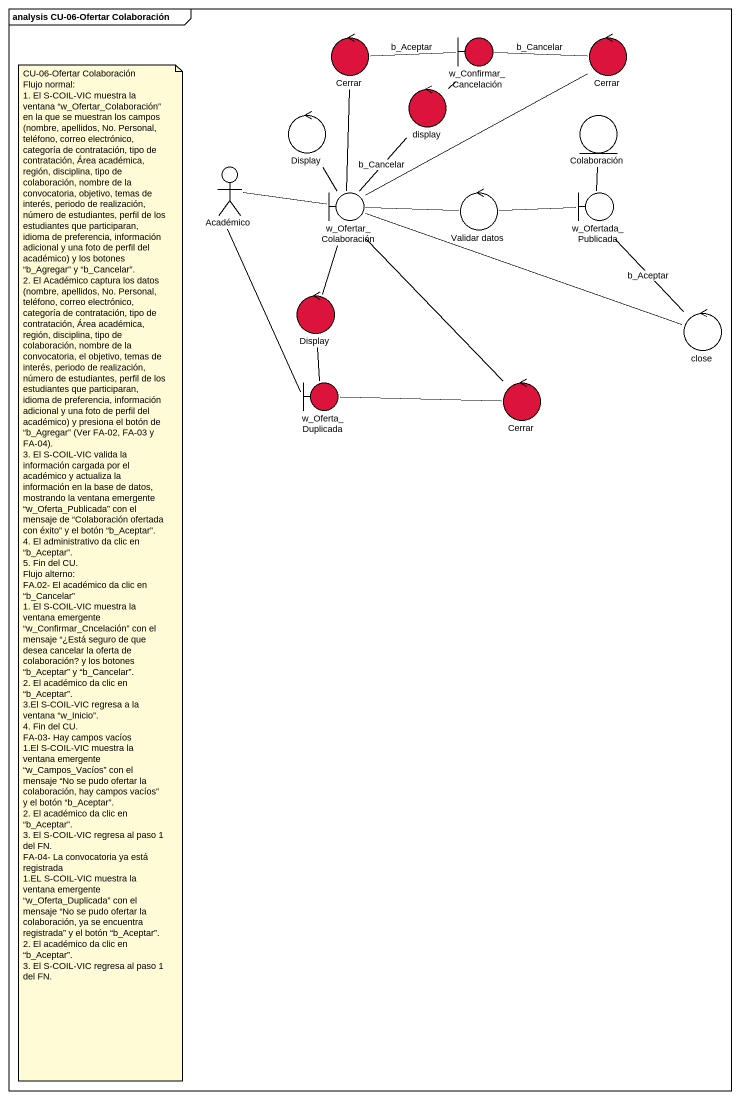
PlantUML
@startuml
mainframe analysis CU-06-Ofertar Colaboración
control Cerrar #DC143C
boundary w_Confirmar_Cancelación #DC143C
control "Cerrar" as Cerrar_2 #DC143C
control Display
control display #DC143C
entity Colaboración
actor Académico
boundary w_Ofertar_Colaboración
control "Validar datos" as Validar_datos
boundary w_Ofertada_Publicada
control "Display" as Display_2 #DC143C
control close
boundary w_Oferta_Duplicada #DC143C
control "Cerrar" as Cerrar_3 #DC143C
Cerrar -right- w_Confirmar_Cancelación : b_Aceptar
Cerrar -- w_Ofertar_Colaboración
w_Confirmar_Cancelación -right- Cerrar_2 : b_Cancelar
w_Confirmar_Cancelación -- display
Cerrar_2 -- w_Ofertar_Colaboración
Display -- w_Ofertar_Colaboración
Colaboración -- w_Ofertada_Publicada
Académico -right- w_Ofertar_Colaboración
Académico -- w_Oferta_Duplicada
w_Ofertar_Colaboración -up- display : b_Cancelar
w_Ofertar_Colaboración -right- Validar_datos
w_Ofertar_Colaboración -- Display_2
w_Ofertar_Colaboración -right- close
w_Ofertar_Colaboración -- Cerrar_3
Validar_datos -right- w_Ofertada_Publicada
w_Ofertada_Publicada -- close : b_Aceptar
Display_2 -- w_Oferta_Duplicada
w_Oferta_Duplicada -right- Cerrar_3
note as N1
  CU-06-Ofertar Colaboración
  Flujo normal:
  1. El S-COIL-VIC muestra la ventana “w_Ofertar_Colaboración” en la que se muestran los campos (nombre, apellidos, No. Personal, teléfono, correo electrónico, categoría de contratación, tipo de contratación, Área académica, región, disciplina, tipo de colaboración, nombre de la convocatoria, objetivo, temas de interés, periodo de realización, número de estudiantes, perfil de los estudiantes que participaran, idioma de preferencia, información adicional y una foto de perfil del académico) y los botones “b_Agregar” y “b_Cancelar”.
  2. El Académico captura los datos (nombre, apellidos, No. Personal, teléfono, correo electrónico, categoría de contratación, tipo de contratación, Área académica, región, disciplina, tipo de colaboración, nombre de la convocatoria, el objetivo, temas de interés, periodo de realización, número de estudiantes, perfil de los estudiantes que participaran, idioma de preferencia, información adicional y una foto de perfil del académico) y presiona el botón de “b_Agregar” (Ver FA-02, FA-03 y FA-04).
  3. El S-COIL-VIC valida la información cargada por el académico y actualiza la información en la base de datos, mostrando la ventana emergente “w_Oferta_Publicada” con el mensaje de “Colaboración ofertada con éxito” y el botón “b_Aceptar”.
  4. El administrativo da clic en “b_Aceptar”.
  5. Fin del CU.
  Flujo alterno:
  FA.02- El académico da clic en “b_Cancelar”
  1. El S-COIL-VIC muestra la ventana emergente “w_Confirmar_Cncelación” con el mensaje “¿Está seguro de que desea cancelar la oferta de colaboración? y los botones “b_Aceptar” y “b_Cancelar”.
  2. El académico da clic en “b_Aceptar”.
  3.El S-COIL-VIC regresa a la ventana “w_Inicio”.
  4. Fin del CU.
  FA-03- Hay campos vacíos
  1.El S-COIL-VIC muestra la ventana emergente “w_Campos_Vacíos” con el mensaje “No se pudo ofertar la colaboración, hay campos vacíos” y el botón “b_Aceptar”.
  2. El académico da clic en “b_Aceptar”.
  3. El S-COIL-VIC regresa al paso 1 del FN.
  FA-04- La convocatoria ya está registrada
  1.EL S-COIL-VIC muestra la ventana emergente “w_Oferta_Duplicada” con el mensaje “No se pudo ofertar la colaboración, ya se encuentra registrada” y el botón “b_Aceptar”.
  2. El académico da clic en “b_Aceptar”.
  3. El S-COIL-VIC regresa al paso 1 del FN.
end note
@enduml
